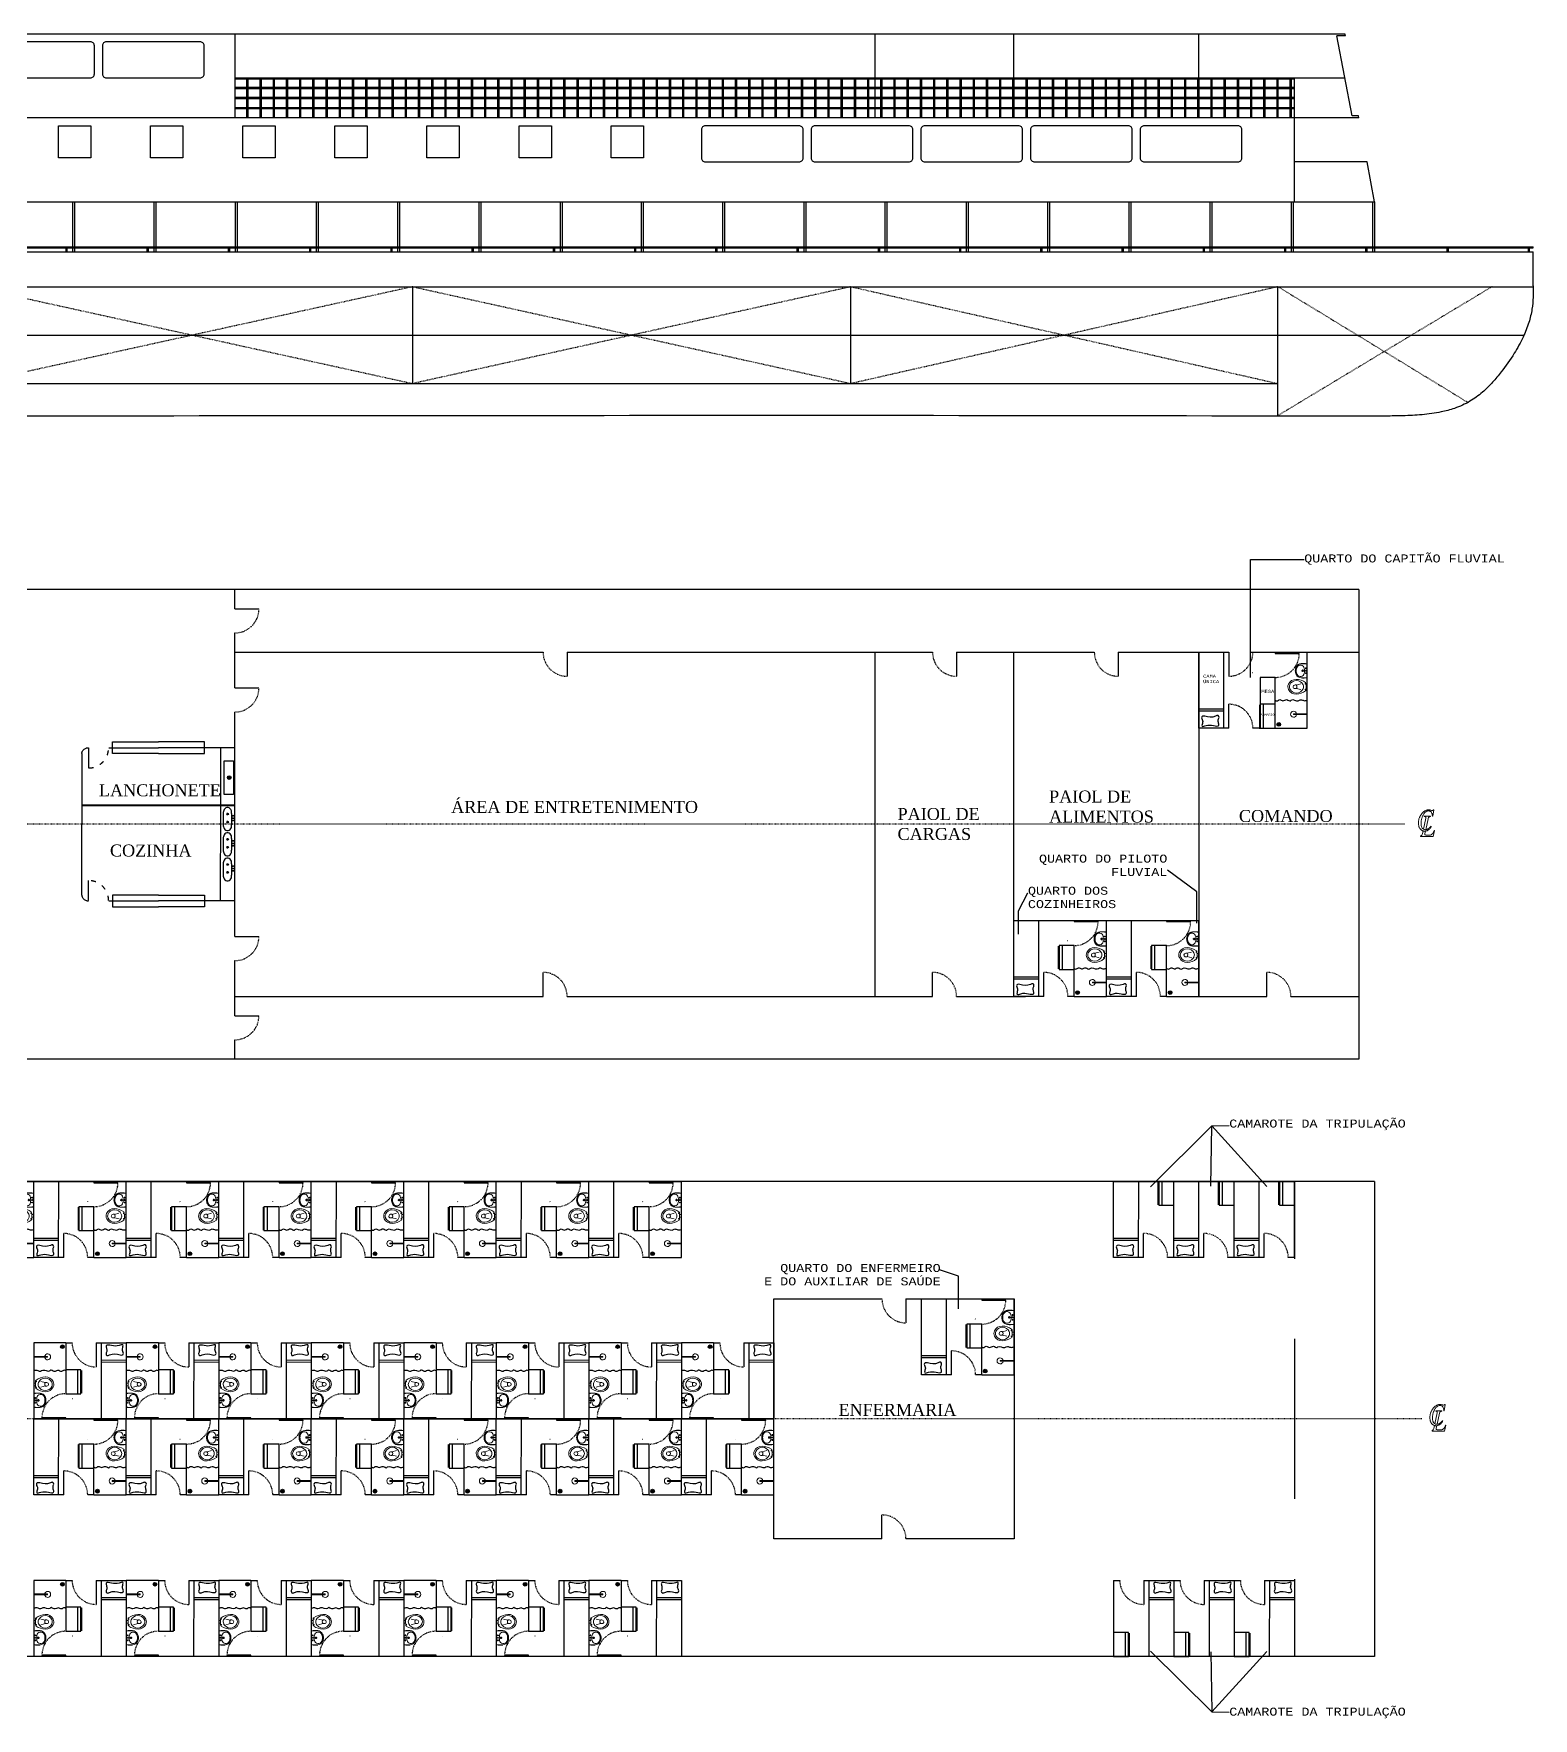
# Model space of a CAD drawing. Header units: millimetres. Extents: x 138823 to 235949, y -69097 to 9810.
# Drawn here: x 163433 to 200903, y -34399 to 7692 of the extents above; entities that cross this region are included whole.
import ezdxf

# ---------------------------------------------------------------- set-up
doc = ezdxf.new("R2010")
doc.units = ezdxf.units.MM
doc.linetypes.add('ACAD_ISO03W100', pattern=[30, 12, -18])
for name, color, linetype in [('0 CASCO', 7, 'Continuous'), ('1 PORAO', 6, 'ACAD_ISO03W100'), ('10 REFERENCIAS', 230, 'Continuous'), ('2 LINHA DE CENTRO', 1, 'ACAD_ISO03W100'), ('29 TEXTO', 52, 'Continuous'), ('4 BALAUSTRADA', 50, 'Continuous'), ('5 MICTORIO', 30, 'Continuous'), ('6 TANQUES', 241, 'ACAD_ISO03W100'), ('90 SUITE', 7, 'Continuous'), ('Casco', 7, 'Continuous'), ('Conves_superior', 4, 'Continuous'), ('Linha dagua', 151, 'Continuous')]:
    doc.layers.add(name, color=color, linetype=linetype)
doc.styles.add('BAL', font='arial.ttf')
doc.styles.add('LEAD', font='cour.ttf', dxfattribs={"height": 200})
doc.styles.get("Standard").update_dxf_attribs({"font": 'arial.ttf'})
doc.dimstyles.new('Cota', dxfattribs={"dimtxt": 300, "dimasz": 0.18, "dimexe": 0.18, "dimexo": 0.0625, "dimgap": 0.1, "dimtad": 0, "dimtih": 1, "dimtoh": 1, "dimdec": 1, "dimzin": 0, "dimdsep": 46, "dimtxsty": 'Standard', "dimcen": 0.09, "dimclrd": 256, "dimclre": 256, "dimclrt": 256, "dimadec": 0, "dimazin": 0, "dimtfac": 1, "dimtdec": 1, "dimtofl": 0, "dimtmove": 0, "dimatfit": 3, "dimfxl": 1, "dimtfillclr": 256, "dimtolj": 1, "dimtzin": 0, "dimlwd": -1, "dimlwe": -1, "dimarcsym": 0})

# ---------------------------------------------------------------- blocks, each defined once
blk = doc.blocks.new('CABHAND')
at = {"const_width": 0.125, "elevation": -0.2}
for points in [[(-1, -0.5), (-1, 0)], [(1, -0.5), (1, 0)], [(-1.5, -0.5), (1.5, -0.5)]]:
    blk.add_lwpolyline(points, dxfattribs=at)
blk = doc.blocks.new('CABDRAW')
at = {"extrusion": (-1.83772e-16, -1, 0)}
for p, q in [((1, 0), (0, 0)), ((0, 0, 1), (1, 0, 1)), ((0, 0), (0, 0, 1)), ((1, 0, 1), (1, 0))]:
    blk.add_line(p, q, dxfattribs=at)
for points in [[(0, 0, 1), (1, 0, 1), (1, 0), (0, 0)], [(0, -1, 1), (1, -1, 1), (1, -1), (0, -1)]]:
    blk.add_3dface(points)
blk = doc.blocks.new('Suite')
at = {"layer": '90 SUITE'}
for p, q in [((123521, -37589), (123521, -35689)), ((123521, -35689), (125833, -35689)), ((124140, -35689), (124137, -37589)), ((125027, -35689), (125027, -35719)), ((125027, -35719), (125627, -35719)), ((125833, -37589), (125833, -35689)), ((124727, -36319), (124651, -36319)), ((124651, -36319), (124651, -36916)), ((124727, -36319), (124727, -36916, 379)), ((125027, -36319), (124727, -36319)), ((125027, -37589), (125027, -36319)), ((124271, -37589), (124271, -36989)), ((124651, -36916), (125027, -36916)), ((124138, -37112), (123522, -37110)), ((124137, -37162), (123522, -37160)), ((124271, -37589), (123521, -37589)), ((124137, -37589), (123521, -37589)), ((125027, -37589), (124871, -37589)), ((125027, -37589), (125833, -37589))]:
    blk.add_line(p, q, dxfattribs=at)
at = {"layer": '90 SUITE', "color": 177, "true_color": 0x293189}
blk.add_line((124862, -36192), (124868, -36194), dxfattribs=at)
at = {"layer": '90 SUITE', "lineweight": 5}
for p, q in [((125686, -36153), (125743, -36153)), ((125714, -36125), (125714, -36182)), ((125813, -36093), (125774, -36093)), ((125813, -36093), (125774, -36093)), ((125774, -36153), (125813, -36153)), ((125794, -36074), (125794, -36113)), ((125794, -36113), (125794, -36074)), ((125794, -36134), (125794, -36173)), ((125794, -36194), (125794, -36233)), ((125537, -36508), (125504, -36508)), ((125538, -36599), (125505, -36599)), ((125541, -36512), (125652, -36482)), ((125542, -36595), (125653, -36623)), ((125784, -36479), (125754, -36479)), ((125769, -36463), (125769, -36494)), ((125771, -36639), (125770, -36609)), ((125813, -36213), (125774, -36213)), ((125786, -36477), (125787, -36551)), ((125815, -36518), (125787, -36518)), ((125788, -36625), (125787, -36551)), ((125816, -36584), (125787, -36585)), ((125786, -36624), (125755, -36624)), ((125484, -37230), (125827, -37230)), ((125484, -37230), (125484, -37250)), ((125484, -37250), (125827, -37250))]:
    blk.add_line(p, q, dxfattribs=at)
for centre, radius in [((125714, -36153), 19.5), ((125714, -36153), 13.5), ((125794, -36093), 10.5), ((125794, -36093), 10.5), ((125794, -36153), 10.5), ((125769, -36479), 5.12), ((125770, -36624), 5.12), ((125794, -36213), 10.5)]:
    blk.add_circle(centre, radius, dxfattribs=at)
at = {"layer": '90 SUITE'}
for radius in [45.9, 36, 26.5, 14.8]:
    blk.add_circle((125114, -37494), radius, dxfattribs=at)
at = {"layer": '90 SUITE', "linetype": 'ACAD_ISO03W100'}
for centre, start, end in [((125027, -35719), 269.9538, 0), ((124271, -37589), 360, 90)]:
    blk.add_arc(centre, 600, start, end, dxfattribs=at)
at = {"layer": '90 SUITE', "lineweight": 5}
for centre, radius, start, end in [((125746, -36153), 219, 154.6839, 180), ((125746, -36153), 219, 180, 205.3161), ((125746, -36153), 213, 154.6839, 180), ((125746, -36153), 213, 180, 205.3161), ((125684, -36124), 150, 94.3712, 154.6839), ((125757, -36153), 206, 153.1453, 180), ((125757, -36153), 206, 180, 206.8547), ((125684, -36124), 144, 94.3712, 154.6839), ((125658, -36103), 95.5, 9.1568, 153.1453), ((125731, -36743), 771, 83.2437, 94.3712), ((125731, -36743), 765, 82.7909, 94.3712), ((125348, -36153), 410, 360, 9.1568), ((125348, -36153), 410, 350.8432, 360), ((125487, -36554), 157, 155.979, 205.115), ((125531, -36574), 205, 88.1356, 155.979), ((125488, -36554), 120, 154.1859, 206.9081), ((125545, -36582), 184, 25.7236, 154.1859), ((125544, -36525), 184, 206.9081, 335.3704), ((125505, -36554), 45.6, 90.547, 180.547), ((125505, -36554), 45.6, 180.547, 270.547), ((125496, -36554), 61.8, 0.547, 48.1494), ((125524, -36789), 421, 54.0168, 88.1356), ((125496, -36554), 61.8, 312.9446, 0.547), ((125684, -36183), 150, 205.3161, 265.6288), ((125684, -36183), 144, 205.3161, 265.6288), ((125658, -36203), 95.5, 206.8547, 350.8432), ((125731, -35564), 771, 265.6288, 276.7563), ((125731, -35564), 765, 265.6288, 277.2091), ((125604, -36553), 117, 335.3704, 25.7236), ((125750, -36478), 35.8, 0.547, 54.0168), ((125531, -36534), 205, 205.115, 272.9583), ((125520, -36318), 421, 272.9583, 307.0771), ((125752, -36625), 35.8, 307.0771, 0.547), ((125484, -37240), 75.2, 7.6465, 352.3535)]:
    blk.add_arc(centre, radius, start, end, dxfattribs=at)
at = {"layer": '90 SUITE'}
for points in [[(125027, -36889), (125070, -36907), (125138, -36874), (125216, -36902), (125319, -36874), (125412, -36904), (125427, -36889), (125602, -36903), (125666, -36876), (125743, -36899), (125827, -36889)], [(124010, -37444), (124020, -37518), (123888, -37523), (123699, -37522), (123604, -37537), (123614, -37442), (123614, -37398), (123593, -37305), (123610, -37289), (123673, -37290), (123938, -37289), (124003, -37275), (124024, -37320), (124012, -37356), (124010, -37444)]]:
    blk.add_spline(points, degree=3, dxfattribs=at)
at = {"layer": '90 SUITE', "rotation": 270}
for name, p, xscale, yscale, zscale in [('CABHAND', (124639, -36617, 229), 25.4, 25.4, 25.4), ('CABDRAW', (124651, -36331), 571.5, 12.7, 139.7)]:
    blk.add_blockref(name, p, dxfattribs=dict(at, xscale=xscale, yscale=yscale, zscale=zscale))
blk = doc.blocks.new('LC')
at = {"lineweight": 13}
for points in [[(-96, 631), (-109, 622), (-122, 612), (-131, 605), (-143, 595), (-153, 584), (-164, 573), (-174, 562), (-183, 550), (-193, 537), (-201, 524), (-209, 510), (-217, 496), (-220, 491), (-227, 475), (-233, 460), (-239, 444), (-244, 428), (-249, 412), (-252, 396), (-255, 380), (-257, 363), (-258, 347), (-258, 330), (-258, 318), (-257, 300), (-255, 282), (-252, 265), (-248, 249), (-244, 234), (-238, 219), (-232, 206), (-224, 193), (-216, 181), (-207, 170), (-202, 166), (-192, 156)], [(-143, 177), (-153, 186), (-158, 191), (-166, 201), (-173, 213), (-179, 227), (-184, 241), (-188, 257), (-191, 275), (-193, 294), (-193, 314), (-193, 320), (-193, 337), (-191, 353), (-190, 370), (-187, 387), (-185, 403), (-181, 419), (-177, 435), (-172, 451), (-167, 467), (-161, 483), (-154, 498), (-147, 514), (-143, 523), (-134, 539), (-125, 553), (-116, 566), (-107, 578), (-96, 589), (-86, 598), (-75, 606), (-64, 613), (-53, 619), (-41, 623), (-29, 627), (-16, 629), (-4, 629)], [(44, 500), (-112, 500), (-112, 485), (-109, 485), (-93, 483), (-82, 478), (-75, 469), (-72, 456), (-73, 448), (-134, 172)], [(-82, 638), (-96, 631)], [(-14, 656), (-19, 656), (-32, 655), (-44, 652), (-57, 649), (-69, 644), (-82, 638)], [(-77, 159), (-17, 434), (-14, 444), (-8, 460), (-1, 471), (3, 474), (14, 480), (27, 484), (44, 485), (44, 500)], [(93, 638), (92, 638), (84, 640), (69, 643), (49, 648), (39, 650), (24, 652), (11, 654), (-2, 656), (-14, 656)], [(-4, 629), (4, 629), (17, 627), (29, 624), (39, 618), (49, 612), (58, 603), (65, 593), (72, 582), (78, 568), (83, 553), (86, 537), (89, 519), (91, 499), (102, 500), (123, 656)], [(123, 656), (112, 656), (112, 654), (105, 642), (93, 638)], [(-173, 23), (-182, 14), (-193, 9), (-205, 7), (-205, -8), (110, -8), (142, 136), (133, 140)], [(-192, 156), (-180, 147), (-168, 140), (-156, 134), (-143, 130), (-130, 126), (-116, 124), (-102, 123), (-95, 124), (-82, 125), (-69, 127), (-56, 130), (-44, 135), (-32, 140), (-20, 146), (-9, 154), (2, 163), (13, 172), (24, 183), (35, 195), (45, 208), (55, 222), (60, 232), (64, 245), (61, 249)], [(-143, 129), (-159, 57), (-160, 53), (-165, 36), (-173, 23)], [(-85, 159), (-91, 159), (-105, 161), (-119, 164), (-143, 177)], [(-74, 24), (-77, 24), (-89, 28), (-97, 37), (-99, 53), (-98, 64), (-85, 125)], [(61, 249), (56, 246), (48, 238), (38, 227), (27, 216), (16, 206), (5, 195), (5, 195), (-8, 185), (-20, 177), (-33, 171), (-46, 165), (-58, 162), (-72, 160), (-85, 159)], [(133, 140), (132, 136), (127, 120), (121, 104), (113, 90), (106, 76), (97, 63), (91, 56), (80, 45), (68, 36), (56, 29), (44, 25), (31, 24), (-74, 24)]]:
    blk.add_lwpolyline(points, dxfattribs=at)
blk = doc.blocks.new('LANCHONETE')
at = {"layer": '90 SUITE'}
for p, q in [((164779, -5807), (164807, -5807)), ((164807, -5819), (164805, -5819)), ((165307, -5807), (166550, -5807)), ((165401, -5948), (165401, -5657)), ((165401, -5657), (166550, -5657)), ((167698, -5657), (166550, -5657)), ((168462, -5807), (166550, -5807)), ((167698, -5948), (167698, -5657)), ((168105, -5807), (168105, -7234)), ((164635, -5951), (164635, -7719)), ((166550, -5948), (165401, -5948)), ((166550, -5948), (167698, -5948)), ((168318, -6552), (168273, -6557)), ((168318, -6552), (168313, -6507)), ((168318, -6552), (168363, -6547)), ((168318, -6552), (168318, -6552)), ((168318, -6552), (168323, -6597)), ((168318, -6552), (168318, -6552)), ((168318, -6552), (168318, -6552)), ((164635, -7234), (168462, -7234)), ((164635, -7248), (168462, -7248)), ((168105, -9631), (168111, -7248)), ((168170, -7447), (168170, -7732)), ((168249, -7465), (168306, -7465)), ((168278, -7494), (168278, -7437)), ((168377, -7447), (168377, -7732)), ((168433, -7506), (168394, -7506)), ((168394, -7566), (168433, -7566)), ((164635, -9487), (164635, -7719)), ((168249, -7663), (168306, -7663)), ((168278, -7691), (168278, -7634)), ((168433, -7626), (168394, -7626)), ((168433, -7626), (168394, -7626)), ((168170, -8077), (168170, -8362)), ((168249, -8095), (168306, -8095)), ((168249, -8292), (168306, -8292)), ((168278, -8124), (168278, -8067)), ((168278, -8321), (168278, -8264)), ((168377, -8077), (168377, -8362)), ((168433, -8136), (168394, -8136)), ((168394, -8196), (168433, -8196)), ((168433, -8256), (168394, -8256)), ((168433, -8256), (168394, -8256)), ((168170, -8707), (168170, -8991)), ((168249, -8725), (168306, -8725)), ((168278, -8753), (168278, -8696)), ((168377, -8707), (168377, -8991)), ((168433, -8766), (168394, -8766)), ((168394, -8826), (168433, -8826)), ((168249, -8922), (168306, -8922)), ((168278, -8951), (168278, -8894)), ((168433, -8886), (168394, -8886)), ((168433, -8886), (168394, -8886)), ((164779, -9631), (164807, -9631)), ((164807, -9620), (164805, -9619)), ((165307, -9631), (166550, -9631)), ((166550, -9490), (165401, -9490)), ((165401, -9490), (165401, -9781)), ((166550, -9490), (167698, -9490)), ((168462, -9631), (166550, -9631)), ((167698, -9490), (167698, -9781)), ((165401, -9781), (166550, -9781)), ((167698, -9781), (166550, -9781))]:
    blk.add_line(p, q, dxfattribs=at)
at = {"layer": '90 SUITE', "ltscale": 10}
for p, q in [((164805, -5813), (164805, -6313)), ((164805, -9626), (164805, -9126))]:
    blk.add_line(p, q, dxfattribs=at)
at = {"layer": '90 SUITE'}
blk.add_lwpolyline([(168425, -6136), (168425, -6976), (168193, -6976), (168193, -6136)], close=True, dxfattribs=at)
for centre, radius in [((168318, -6552), 45.5), ((168318, -6552), 26), ((168278, -7465), 19.5), ((168278, -7465), 13.5), ((168413, -7506), 10.5), ((168413, -7566), 10.5), ((168278, -7663), 19.5), ((168278, -7663), 13.5), ((168413, -7626), 10.5), ((168413, -7626), 10.5), ((168278, -8095), 19.5), ((168278, -8292), 19.5), ((168278, -8095), 13.5), ((168278, -8292), 13.5), ((168413, -8136), 10.5), ((168413, -8196), 10.5), ((168413, -8256), 10.5), ((168413, -8256), 10.5), ((168278, -8725), 19.5), ((168278, -8725), 13.5), ((168413, -8766), 10.5), ((168413, -8826), 10.5), ((168278, -8922), 19.5), ((168278, -8922), 13.5), ((168413, -8886), 10.5), ((168413, -8886), 10.5)]:
    blk.add_circle(centre, radius, dxfattribs=at)
at = {"layer": '90 SUITE', "linetype": 'ACAD_ISO03W100', "ltscale": 10}
for centre, start, end in [((164805, -5813), 270, 0), ((164805, -9626), 0, 90)]:
    blk.add_arc(centre, 500, start, end, dxfattribs=at)
at = {"layer": '90 SUITE'}
for centre, radius, start, end in [((168376, -7447), 206, 153.1453, 180), ((168278, -7397), 95.5, 9.1568, 153.1453), ((167968, -7447), 410, 0, 9.1568), ((168376, -7732), 206, 180, 206.8547), ((168376, -8077), 206, 153.1453, 180), ((168278, -7782), 95.5, 206.8547, 350.8432), ((168278, -8027), 95.5, 9.1568, 153.1453), ((167968, -7732), 410, 350.8432, 0), ((168376, -8362), 206, 180, 206.8547), ((167968, -8077), 410, 0, 9.1568), ((167968, -8362), 410, 350.8432, 0), ((168376, -8707), 206, 153.1453, 180), ((168278, -8412), 95.5, 206.8547, 350.8432), ((168278, -8657), 95.5, 9.1568, 153.1453), ((167968, -8707), 410, 0, 9.1568), ((168376, -8991), 206, 180, 206.8547), ((168278, -9041), 95.5, 206.8547, 350.8432), ((167968, -8991), 410, 350.8432, 0)]:
    blk.add_arc(centre, radius, start, end, dxfattribs=at)
for points in [[(164635, -5951), (164635, -5943), (164636, -5935), (164640, -5919), (164643, -5911), (164650, -5895), (164655, -5887), (164665, -5872), (164671, -5865), (164687, -5848), (164697, -5839), (164718, -5825), (164730, -5819), (164749, -5812), (164758, -5809), (164770, -5808), (164774, -5807), (164779, -5807)], [(164635, -9487), (164635, -9495), (164636, -9503), (164640, -9520), (164643, -9528), (164650, -9544), (164655, -9552), (164665, -9567), (164671, -9574), (164687, -9591), (164697, -9599), (164718, -9614), (164730, -9620), (164749, -9627), (164758, -9629), (164770, -9631), (164774, -9631), (164779, -9631)]]:
    blk.add_open_spline(points, degree=3, knots=[428.264069, 428.264069, 428.264069, 428.264069, 453.631824, 453.631824, 478.99958, 478.99958, 504.367336, 504.367336, 529.735091, 529.735091, 565.381812, 565.381812, 601.028533, 601.028533, 627.040332, 627.040332, 640.396103, 640.396103, 640.396103, 640.396103], dxfattribs=at)
blk = doc.blocks.new('QUARTO DO COMANDANTE')
at = {"layer": '90 SUITE'}
for p, q in [((192546, -5319), (192546, -3419)), ((192546, -3419), (193296, -3419)), ((193165, -3419), (193162, -5319)), ((193296, -3419), (193296, -4019)), ((193896, -3419), (195255, -3419)), ((194456, -3419), (194456, -3449)), ((194456, -3449), (195056, -3449)), ((195255, -5319), (195255, -3419)), ((194455, -4049), (194080, -4049)), ((194080, -4049), (194080, -4722)), ((194455, -5319), (194455, -4049)), ((193163, -4843), (192547, -4841)), ((193163, -4893), (192547, -4891)), ((193296, -5319), (193296, -4719)), ((194156, -4722), (194080, -4722)), ((194080, -4722), (194080, -5319)), ((194156, -4722), (194156, -5319, 379)), ((194456, -4722), (194156, -4722)), ((193162, -5319), (192546, -5319)), ((193296, -5319), (192546, -5319)), ((194052, -5319), (193896, -5319)), ((194052, -5319), (195255, -5319)), ((194080, -5319), (194455, -5319))]:
    blk.add_line(p, q, dxfattribs=at)
at = {"layer": '90 SUITE', "color": 177, "true_color": 0x293189}
blk.add_line((193888, -3923), (193894, -3925), dxfattribs=at)
at = {"layer": '90 SUITE', "lineweight": 5}
for p, q in [((195114, -3884), (195171, -3884)), ((195143, -3856), (195143, -3913)), ((195242, -3824), (195203, -3824)), ((195242, -3824), (195203, -3824)), ((195203, -3884), (195242, -3884)), ((195242, -3944), (195203, -3944)), ((195209, -4194), (195209, -4225)), ((195222, -3805), (195222, -3844)), ((195222, -3844), (195222, -3805)), ((195222, -3865), (195222, -3904)), ((195222, -3925), (195222, -3964)), ((195226, -4208), (195227, -4282)), ((194977, -4239), (194944, -4239)), ((194978, -4330), (194945, -4330)), ((194982, -4243), (195092, -4213)), ((194982, -4326), (195093, -4354)), ((195225, -4209), (195194, -4210)), ((195226, -4354), (195195, -4355)), ((195211, -4370), (195210, -4339)), ((195255, -4248), (195227, -4249)), ((195228, -4356), (195227, -4282)), ((195256, -4315), (195227, -4315)), ((194913, -4960), (195255, -4960)), ((194913, -4960), (194913, -4980)), ((194913, -4980), (195255, -4980))]:
    blk.add_line(p, q, dxfattribs=at)
for centre, radius in [((195143, -3884), 19.5), ((195143, -3884), 13.5), ((195209, -4210), 5.12), ((195222, -3824), 10.5), ((195222, -3824), 10.5), ((195222, -3884), 10.5), ((195222, -3944), 10.5), ((195211, -4355), 5.12)]:
    blk.add_circle(centre, radius, dxfattribs=at)
at = {"layer": '90 SUITE'}
for radius in [45.9, 36, 26.5, 14.8]:
    blk.add_circle((194543, -5225), radius, dxfattribs=at)
at = {"layer": '90 SUITE', "linetype": 'ACAD_ISO03W100'}
for centre, start, end in [((193296, -3419), 270, 0), ((194456, -3449), 269.9538, 0), ((193296, -5319), 360, 90)]:
    blk.add_arc(centre, 600, start, end, dxfattribs=at)
at = {"layer": '90 SUITE', "lineweight": 5}
for centre, radius, start, end in [((195112, -3854), 150, 94.3712, 154.6839), ((195112, -3854), 144, 94.3712, 154.6839), ((195087, -3834), 95.5, 9.1568, 153.1453), ((195159, -4474), 771, 83.2437, 94.3712), ((195159, -4474), 765, 82.7909, 94.3712), ((194971, -4304), 205, 88.1356, 155.979), ((194985, -4312), 184, 25.7236, 154.1859), ((195175, -3884), 219, 154.6839, 180), ((195175, -3884), 219, 180, 205.3161), ((195175, -3884), 213, 154.6839, 180), ((195175, -3884), 213, 180, 205.3161), ((195112, -3914), 150, 205.3161, 265.6288), ((194964, -4520), 421, 54.0168, 88.1356), ((195186, -3884), 206, 153.1453, 180), ((195186, -3884), 206, 180, 206.8547), ((195112, -3914), 144, 205.3161, 265.6288), ((195087, -3934), 95.5, 206.8547, 350.8432), ((195159, -3295), 765, 265.6288, 277.2091), ((195159, -3295), 771, 265.6288, 276.7563), ((194777, -3884), 410, 360, 9.1568), ((194777, -3884), 410, 350.8432, 360), ((195190, -4208), 35.8, 0.547, 54.0168), ((194927, -4285), 157, 155.979, 205.115), ((194971, -4264), 205, 205.115, 272.9583), ((194928, -4285), 120, 154.1859, 206.9081), ((194984, -4256), 184, 206.9081, 335.3704), ((194945, -4285), 45.6, 90.547, 180.547), ((194945, -4285), 45.6, 180.547, 270.547), ((194936, -4285), 61.8, 0.547, 48.1494), ((194936, -4285), 61.8, 312.9446, 0.547), ((194960, -4049), 421, 272.9583, 307.0771), ((195044, -4284), 117, 335.3704, 25.7236), ((195192, -4356), 35.8, 307.0771, 0.547), ((194913, -4970), 75.2, 7.6465, 352.3535)]:
    blk.add_arc(centre, radius, start, end, dxfattribs=at)
at = {"layer": '90 SUITE'}
for points in [[(194455, -4619), (194498, -4638), (194567, -4605), (194644, -4633), (194747, -4605), (194841, -4635), (194855, -4619), (195030, -4634), (195095, -4606), (195171, -4629), (195255, -4619)], [(193035, -5175), (193045, -5248), (192913, -5253), (192725, -5253), (192630, -5268), (192640, -5173), (192640, -5129), (192618, -5036), (192636, -5020), (192699, -5020), (192963, -5020), (193029, -5005), (193050, -5050), (193038, -5087), (193035, -5175)]]:
    blk.add_spline(points, degree=3, dxfattribs=at)
at = {"layer": '90 SUITE', "rotation": 270}
for name, p, xscale, yscale, zscale in [('CABHAND', (194067, -5021, 229), 25.4, 25.4, 25.4), ('CABDRAW', (194080, -4735), 571.5, 12.7, 139.7)]:
    blk.add_blockref(name, p, dxfattribs=dict(at, xscale=xscale, yscale=yscale, zscale=zscale))
at = {"layer": '90 SUITE', "attachment_point": 1, "style": 'LEAD'}
for s, width, insert, char_height in [('CAMA ÚNICA', 251.14, (192653, -3980), 80), ('MESA', 251.14, (194109, -4360), 80), ('ARMÁRIO', 285.9, (194084, -4956), 50)]:
    blk.add_mtext_dynamic_manual_height_columns(s, width=width, gutter_width=1000, heights=[0], dxfattribs=dict(at, insert=insert, char_height=char_height))
blk = doc.blocks.new('Camarote 2 pessoas')
at = {"layer": '90 SUITE'}
for p, q in [((190310, -18543), (190310, -16643)), ((190310, -16643), (191816, -16643)), ((190929, -16643), (190926, -18543)), ((191516, -16643), (191440, -16643)), ((191440, -16643), (191440, -17240)), ((191516, -16643), (191516, -17240, 379)), ((191816, -16643), (191516, -16643)), ((191816, -18543), (191816, -16643)), ((191440, -17240), (191815, -17240)), ((190926, -18066), (190311, -18065)), ((191060, -18543), (191060, -17943)), ((190926, -18116), (190311, -18115)), ((190926, -18543), (190310, -18543)), ((191060, -18543), (190310, -18543)), ((191816, -18543), (191660, -18543))]:
    blk.add_line(p, q, dxfattribs=at)
at = {"layer": '90 SUITE', "linetype": 'ACAD_ISO03W100'}
blk.add_arc((191060, -18543), 600, 360, 90, dxfattribs=at)
at = {"layer": '90 SUITE'}
blk.add_spline([(190799, -18399), (190808, -18472), (190677, -18477), (190488, -18476), (190393, -18491), (190403, -18397), (190403, -18352), (190381, -18260), (190399, -18244), (190462, -18244), (190727, -18244), (190792, -18229), (190813, -18274), (190801, -18310), (190799, -18399)], degree=3, dxfattribs=at)
at = {"layer": '90 SUITE', "rotation": 270}
for name, p, xscale, yscale, zscale in [('CABDRAW', (191440, -16656), 571.5, 12.7, 139.7), ('CABHAND', (191427, -16941, 229), 25.4, 25.4, 25.4)]:
    blk.add_blockref(name, p, dxfattribs=dict(at, xscale=xscale, yscale=yscale, zscale=zscale))

msp = doc.modelspace()

# ---------------------------------------------------------------- linework, layer by layer
for p, q in [((140713, 7692), (196198, 7692)), ((168462, 7692), (168462, 5592)), ((196207, 7642), (196198, 7692)), ((196546, 5592), (196538, 5637)), ((172903, -1049), (172903, 1371)), ((183854, -1049), (183854, 1371)), ((168462, -7762), (176162, -7762)), ((176762, -7762), (185892, -7762)), ((186492, -7762), (189934, -7762)), ((190534, -7762), (193296, -7762)), ((193840, -7762), (196546, -7762)), ((168462, -16362), (176162, -16362)), ((176762, -16362), (185892, -16362)), ((186492, -16362), (188212, -16362)), ((192546, -16362), (194246, -16362))]:
    msp.add_line(p, q)
for points in [[(184462, -16362), (184462, -12062), (184462, -7762)], [(187922, -16362), (187922, -12062), (187922, -7762)]]:
    msp.add_lwpolyline(points)
at = {"layer": '0 CASCO'}
for p, q in [((184462, 5592), (184462, 7692)), ((187922, 5592), (187922, 7692)), ((192546, 5592), (192546, 7692)), ((194934, 5592), (194934, 6592)), ((194934, 6592), (196196, 6592)), ((194934, 3487), (194934, 5592)), ((164404, 3487), (164404, 2240)), ((164454, 3487), (164454, 2240)), ((166434, 3487), (166434, 2240)), ((166484, 3487), (166484, 2240)), ((168464, 3487), (168464, 2240)), ((168514, 3487), (168514, 2240)), ((170494, 3487), (170494, 2240)), ((170544, 3487), (170544, 2240)), ((172524, 3487), (172524, 2240)), ((172574, 3487), (172574, 2240)), ((174554, 3487), (174554, 2240)), ((174604, 3487), (174604, 2240)), ((176584, 3487), (176584, 2240)), ((176634, 3487), (176634, 2240)), ((178614, 3487), (178614, 2240)), ((178664, 3487), (178664, 2240)), ((180644, 3487), (180644, 2240)), ((180694, 3487), (180694, 2240)), ((182674, 3487), (182674, 2240)), ((182724, 3487), (182724, 2240)), ((184704, 3487), (184704, 2240)), ((184754, 3487), (184754, 2240)), ((186734, 3487), (186734, 2240)), ((186784, 3487), (186784, 2240)), ((188764, 3487), (188764, 2240)), ((188814, 3487), (188814, 2240)), ((190794, 3487), (190794, 2240)), ((190844, 3487), (190844, 2240)), ((192824, 3487), (192824, 2240)), ((192874, 3487), (192874, 2240)), ((194854, 3487), (194854, 2240)), ((194904, 3487), (194904, 2240)), ((196884, 3487), (196884, 2240)), ((196934, 3487), (196934, 2240)), ((140903, 1371), (200903, 1370)), ((151903, -1049), (194523, -1049)), ((196546, -6195), (140903, -6195)), ((168462, -6679), (168462, -6195)), ((196546, -6195), (196546, -17928)), ((168462, -6679), (169062, -6679)), ((168462, -7762), (168462, -7279)), ((168462, -8656), (168462, -7762)), ((176762, -7762), (176762, -8362)), ((186492, -7762), (186492, -8362)), ((190534, -7762), (190534, -8362)), ((192546, -7762), (192546, -16362)), ((168462, -8656), (169062, -8656)), ((168462, -14868), (168462, -9256)), ((168462, -14868), (169062, -14868)), ((168462, -16845), (168462, -15468)), ((176162, -16362), (176162, -15762)), ((185892, -16362), (185892, -15762)), ((194246, -16362), (194246, -15762)), ((194846, -16362), (196546, -16362)), ((168462, -16845), (169062, -16845)), ((168462, -17928), (168462, -17445)), ((196546, -17928), (140903, -17928)), ((196934, -20985), (140903, -20985)), ((194934, -20985), (194934, -22919)), ((196934, -20985), (196934, -32853)), ((181929, -29919), (181929, -23919)), ((181929, -23919), (184629, -23919)), ((185229, -23919), (185229, -24519)), ((185229, -23919), (187929, -23919)), ((187929, -23919), (187929, -29919)), ((194934, -24919), (194934, -28919)), ((184629, -29919), (184629, -29319)), ((184629, -29919), (181929, -29919)), ((187929, -29919), (185229, -29919)), ((194934, -30919), (194934, -32853)), ((196934, -32853), (140903, -32853))]:
    msp.add_line(p, q, dxfattribs=at)
for points in [[(164950, 6687), (164950, 7392, 0.414214), (164850, 7492), (162509, 7492, 0.414214), (162409, 7392), (162409, 6687, 0.414214), (162509, 6587), (164850, 6587, 0.414214)], [(167691, 6687), (167691, 7392, 0.414214), (167591, 7492), (165250, 7492, 0.414214), (165150, 7392), (165150, 6687, 0.414214), (165250, 6587), (167591, 6587, 0.414214)], [(182658, 4587), (182658, 5292, 0.414214), (182558, 5392), (180217, 5392, 0.414214), (180117, 5292), (180117, 4587, 0.414214), (180217, 4487), (182558, 4487, 0.414214)], [(182958, 5392, 0.414214), (182858, 5292), (182858, 4587, 0.414214), (182958, 4487), (185300, 4487, 0.414214), (185400, 4587), (185400, 5292, 0.414214), (185300, 5392)], [(185700, 5392, 0.414214), (185600, 5292), (185600, 4587, 0.414214), (185700, 4487), (188041, 4487, 0.414214), (188141, 4587), (188141, 5292, 0.414214), (188041, 5392)], [(188441, 5392, 0.414214), (188341, 5292), (188341, 4587, 0.414214), (188441, 4487), (190782, 4487, 0.414214), (190882, 4587), (190882, 5292, 0.414214), (190782, 5392)], [(191182, 5392, 0.414214), (191082, 5292), (191082, 4587, 0.414214), (191182, 4487), (193523, 4487, 0.414214), (193623, 4587), (193623, 5292, 0.414214), (193523, 5392)]]:
    msp.add_lwpolyline(points, format="xyb", close=True, dxfattribs=at)
for points in [[(164860, 5392), (164860, 4592), (164052, 4592), (164052, 5392)], [(167162, 5392), (167162, 4592), (166354, 4592), (166354, 5392)], [(169464, 5392), (169464, 4592), (168656, 4592), (168656, 5392)], [(171766, 5392), (171766, 4592), (170958, 4592), (170958, 5392)], [(174068, 5392), (174068, 4592), (173260, 4592), (173260, 5392)], [(176370, 5392), (176370, 4592), (175562, 4592), (175562, 5392)], [(178672, 5392), (178672, 4592), (177864, 4592), (177864, 5392)]]:
    msp.add_lwpolyline(points, close=True, dxfattribs=at)
at = {"layer": '0 CASCO', "linetype": 'ACAD_ISO03W100'}
for centre, start, end in [((168462, -6679), 270, 0), ((176762, -7762), 180, 270), ((186492, -7762), 180, 270), ((190534, -7762), 180, 270), ((168462, -8656), 270, 0), ((168462, -14868), 270, 0), ((176162, -16362), 0, 90), ((185892, -16362), 360, 90), ((194246, -16362), 0, 90), ((168462, -16845), 270, 0), ((185229, -23919), 180, 270), ((184629, -29919), 0, 90)]:
    msp.add_arc(centre, 600, start, end, dxfattribs=at)
at = {"layer": '0 CASCO'}
msp.add_spline([(200903, 1388), (200899, 1108), (200870, 810), (200792, 480), (200650, 113), (200427, -294), (200099, -759), (199886, -1015), (199630, -1267), (199317, -1493), (198936, -1669), (198603, -1758), (198123, -1827), (197645, -1855), (197215, -1861), (193504, -1862), (153023, -1862), (151653, -1855), (150238, -1812), (149512, -1764), (148789, -1693), (148087, -1594), (147427, -1462), (146966, -1340), (146394, -1158), (145468, -836), (144958, -680), (144194, -504), (143677, -422), (143147, -362), (142043, -293), (140903, -262)], degree=3, dxfattribs=at)
at = {"layer": '1 PORAO'}
for p, q in [((161903, 1371), (172903, -1049)), ((172903, 1370), (161903, -1049)), ((183854, 1370), (172903, -1049)), ((172903, 1370), (183854, -1049)), ((194523, 1370), (183854, -1049)), ((183854, 1370), (194523, -1049))]:
    msp.add_line(p, q, dxfattribs=at)
at = {"layer": '10 REFERENCIAS'}
for p, q in [((192844, -21103), (192869, -19597)), ((194247, -21111), (192869, -19597)), ((192844, -32735), (192869, -34241)), ((194247, -32727), (192869, -34241))]:
    msp.add_line(p, q, dxfattribs=at)
at = {"layer": '2 LINHA DE CENTRO'}
for p, q in [((197693, -12062), (140018, -12062)), ((198114, -26919), (140883, -26919))]:
    msp.add_line(p, q, dxfattribs=at)
at = {"layer": '4 BALAUSTRADA'}
for p, q in [((168462, 6592), (194934, 6592)), ((168462, 6562), (194934, 6562)), ((168462, 6352), (194934, 6352)), ((168462, 6322), (194934, 6322)), ((168762, 5592), (168762, 6592)), ((168792, 5592), (168792, 6592)), ((169092, 5592), (169092, 6592)), ((169122, 5592), (169122, 6592)), ((169422, 5592), (169422, 6592)), ((169452, 5592), (169452, 6592)), ((169752, 5592), (169752, 6592)), ((169782, 5592), (169782, 6592)), ((170082, 5592), (170082, 6592)), ((170112, 5592), (170112, 6592)), ((170412, 5592), (170412, 6592)), ((170442, 5592), (170442, 6592)), ((170742, 5592), (170742, 6592)), ((170772, 5592), (170772, 6592)), ((171072, 5592), (171072, 6592)), ((171102, 5592), (171102, 6592)), ((171402, 5592), (171402, 6592)), ((171432, 5592), (171432, 6592)), ((171732, 5592), (171732, 6592)), ((171762, 5592), (171762, 6592)), ((172062, 5592), (172062, 6592)), ((172092, 5592), (172092, 6592)), ((172392, 5592), (172392, 6592)), ((172422, 5592), (172422, 6592)), ((172722, 5592), (172722, 6592)), ((172752, 5592), (172752, 6592)), ((173052, 5592), (173052, 6592)), ((173082, 5592), (173082, 6592)), ((173382, 5592), (173382, 6592)), ((173412, 5592), (173412, 6592)), ((173712, 5592), (173712, 6592)), ((173742, 5592), (173742, 6592)), ((174042, 5592), (174042, 6592)), ((174072, 5592), (174072, 6592)), ((174372, 5592), (174372, 6592)), ((174402, 5592), (174402, 6592)), ((174702, 5592), (174702, 6592)), ((174732, 5592), (174732, 6592)), ((175032, 5592), (175032, 6592)), ((175062, 5592), (175062, 6592)), ((175362, 5592), (175362, 6592)), ((175392, 5592), (175392, 6592)), ((175692, 5592), (175692, 6592)), ((175722, 5592), (175722, 6592)), ((176022, 5592), (176022, 6592)), ((176052, 5592), (176052, 6592)), ((176352, 5592), (176352, 6592)), ((176382, 5592), (176382, 6592)), ((176682, 5592), (176682, 6592)), ((176712, 5592), (176712, 6592)), ((177012, 5592), (177012, 6592)), ((177042, 5592), (177042, 6592)), ((177342, 5592), (177342, 6592)), ((177372, 5592), (177372, 6592)), ((177672, 5592), (177672, 6592)), ((177702, 5592), (177702, 6592)), ((178002, 5592), (178002, 6592)), ((178032, 5592), (178032, 6592)), ((178332, 5592), (178332, 6592)), ((178362, 5592), (178362, 6592)), ((178662, 5592), (178662, 6592)), ((178692, 5592), (178692, 6592)), ((178992, 5592), (178992, 6592)), ((179022, 5592), (179022, 6592)), ((179322, 5592), (179322, 6592)), ((179352, 5592), (179352, 6592)), ((179652, 5592), (179652, 6592)), ((179682, 5592), (179682, 6592)), ((179982, 5592), (179982, 6592)), ((180012, 5592), (180012, 6592)), ((180312, 5592), (180312, 6592)), ((180342, 5592), (180342, 6592)), ((180642, 5592), (180642, 6592)), ((180672, 5592), (180672, 6592)), ((180972, 5592), (180972, 6592)), ((181002, 5592), (181002, 6592)), ((181302, 5592), (181302, 6592)), ((181332, 5592), (181332, 6592)), ((181632, 5592), (181632, 6592)), ((181662, 5592), (181662, 6592)), ((181962, 5592), (181962, 6592)), ((181992, 5592), (181992, 6592)), ((182292, 5592), (182292, 6592)), ((182322, 5592), (182322, 6592)), ((182622, 5592), (182622, 6592)), ((182652, 5592), (182652, 6592)), ((182952, 5592), (182952, 6592)), ((182982, 5592), (182982, 6592)), ((183282, 5592), (183282, 6592)), ((183312, 5592), (183312, 6592)), ((183612, 5592), (183612, 6592)), ((183642, 5592), (183642, 6592)), ((183942, 5592), (183942, 6592)), ((183972, 5592), (183972, 6592)), ((184272, 5592), (184272, 6592)), ((184302, 5592), (184302, 6592)), ((184602, 5592), (184602, 6592)), ((184632, 5592), (184632, 6592)), ((184932, 5592), (184932, 6592)), ((184962, 5592), (184962, 6592)), ((185262, 5592), (185262, 6592)), ((185292, 5592), (185292, 6592)), ((185592, 5592), (185592, 6592)), ((185622, 5592), (185622, 6592)), ((185922, 5592), (185922, 6592)), ((185952, 5592), (185952, 6592)), ((186252, 5592), (186252, 6592)), ((186282, 5592), (186282, 6592)), ((186582, 5592), (186582, 6592)), ((186612, 5592), (186612, 6592)), ((186912, 5592), (186912, 6592)), ((186942, 5592), (186942, 6592)), ((187242, 5592), (187242, 6592)), ((187272, 5592), (187272, 6592)), ((187572, 5592), (187572, 6592)), ((187602, 5592), (187602, 6592)), ((187902, 5592), (187902, 6592)), ((187932, 5592), (187932, 6592)), ((188232, 5592), (188232, 6592)), ((188262, 5592), (188262, 6592)), ((188562, 5592), (188562, 6592)), ((188592, 5592), (188592, 6592)), ((188892, 5592), (188892, 6592)), ((188922, 5592), (188922, 6592)), ((189222, 5592), (189222, 6592)), ((189252, 5592), (189252, 6592)), ((189552, 5592), (189552, 6592)), ((189582, 5592), (189582, 6592)), ((189882, 5592), (189882, 6592)), ((189912, 5592), (189912, 6592)), ((190212, 5592), (190212, 6592)), ((190242, 5592), (190242, 6592)), ((190542, 5592), (190542, 6592)), ((190572, 5592), (190572, 6592)), ((190872, 5592), (190872, 6592)), ((190902, 5592), (190902, 6592)), ((191202, 5592), (191202, 6592)), ((191232, 5592), (191232, 6592)), ((191532, 5592), (191532, 6592)), ((191562, 5592), (191562, 6592)), ((191862, 5592), (191862, 6592)), ((191892, 5592), (191892, 6592)), ((192192, 5592), (192192, 6592)), ((192222, 5592), (192222, 6592)), ((192522, 5592), (192522, 6592)), ((192552, 5592), (192552, 6592)), ((192852, 5592), (192852, 6592)), ((192882, 5592), (192882, 6592)), ((193182, 5592), (193182, 6592)), ((193212, 5592), (193212, 6592)), ((193512, 5592), (193512, 6592)), ((193542, 5592), (193542, 6592)), ((193842, 5592), (193842, 6592)), ((193872, 5592), (193872, 6592)), ((194172, 5592), (194172, 6592)), ((194202, 5592), (194202, 6592)), ((194502, 5592), (194502, 6592)), ((194532, 5592), (194532, 6592)), ((194832, 5592), (194832, 6592)), ((194862, 5592), (194862, 6592)), ((168462, 6102), (194934, 6102)), ((168462, 6072), (194934, 6072)), ((168462, 5852), (194934, 5852)), ((168462, 5822), (194934, 5822)), ((196750, 4487), (194934, 4487)), ((196934, 3487), (196750, 4487)), ((140903, 2370), (200903, 2370)), ((140903, 2340), (200903, 2340)), ((140903, 2240), (200903, 2240)), ((164233, 2340), (164233, 2240)), ((164263, 2340), (164263, 2240)), ((166263, 2340), (166263, 2240)), ((166293, 2340), (166293, 2240)), ((168293, 2340), (168293, 2240)), ((168323, 2340), (168323, 2240)), ((170323, 2340), (170323, 2240)), ((170353, 2340), (170353, 2240)), ((172353, 2340), (172353, 2240)), ((172383, 2340), (172383, 2240)), ((174383, 2340), (174383, 2240)), ((174413, 2340), (174413, 2240)), ((176413, 2340), (176413, 2240)), ((176443, 2340), (176443, 2240)), ((178443, 2340), (178443, 2240)), ((178473, 2340), (178473, 2240)), ((180473, 2340), (180473, 2240)), ((180503, 2340), (180503, 2240)), ((182503, 2340), (182503, 2240)), ((182533, 2340), (182533, 2240)), ((184533, 2340), (184533, 2240)), ((184563, 2340), (184563, 2240)), ((186563, 2340), (186563, 2240)), ((186593, 2340), (186593, 2240)), ((188593, 2340), (188593, 2240)), ((188623, 2340), (188623, 2240)), ((190623, 2340), (190623, 2240)), ((190653, 2340), (190653, 2240)), ((192653, 2340), (192653, 2240)), ((192683, 2340), (192683, 2240)), ((194683, 2340), (194683, 2240)), ((194713, 2340), (194713, 2240)), ((196713, 2340), (196713, 2240)), ((196743, 2340), (196743, 2240)), ((198743, 2340), (198743, 2240)), ((198773, 2340), (198773, 2240)), ((200773, 2340), (200773, 2240)), ((200803, 2340), (200803, 2240)), ((200903, 2340), (200903, 2370)), ((200903, 1388), (200903, 2240))]:
    msp.add_line(p, q, dxfattribs=at)
at = {"layer": '6 TANQUES'}
for p, q in [((199873, 1371), (194523, -1849)), ((194523, 1371), (199269, -1520))]:
    msp.add_line(p, q, dxfattribs=at)
at = {"layer": 'Casco'}
for p, q in [((196207, 7642), (195998, 7642)), ((196377, 5637), (195998, 7642)), ((196546, 5592), (140903, 5592)), ((196538, 5637), (196377, 5637)), ((194523, -1849), (194523, 1371))]:
    msp.add_line(p, q, dxfattribs=at)
at = {"layer": 'Conves_superior'}
msp.add_line((140903, 3487), (196934, 3487), dxfattribs=at)
at = {"layer": 'Linha dagua'}
msp.add_line((200667, 151), (140903, 151), dxfattribs=at)

# ---------------------------------------------------------------- block references
at = {"layer": '1 PORAO'}
for name, p in [('Suite', (64402, 21227)), ('Suite', (66714, 21227)), ('Suite', (37600, 14703)), ('Suite', (39912, 14703)), ('Suite', (42224, 14703)), ('Suite', (44536, 14703)), ('Suite', (46848, 14703)), ('Suite', (49160, 14703)), ('Suite', (51472, 14703)), ('Suite', (53784, 14703)), ('Camarote 2 pessoas', (106, -4342)), ('Camarote 2 pessoas', (1612, -4342)), ('Camarote 2 pessoas', (3118, -4342)), ('Suite', (62096, 11770)), ('Suite', (39912, 8770)), ('Suite', (42224, 8770)), ('Suite', (44536, 8770)), ('Suite', (46848, 8770)), ('Suite', (49160, 8770)), ('Suite', (51472, 8770)), ('Suite', (53784, 8770)), ('Suite', (56096, 8770))]:
    msp.add_blockref(name, p, dxfattribs=at)
at = {"layer": '1 PORAO', "rotation": 180}
for name, p in [('Suite', (289266, -62608)), ('Suite', (291578, -62608)), ('Suite', (293890, -62608)), ('Suite', (296202, -62608)), ('Suite', (298514, -62608)), ('Suite', (300826, -62608)), ('Suite', (303138, -62608)), ('Suite', (305450, -62608)), ('Suite', (289266, -68542)), ('Suite', (291578, -68542)), ('Suite', (293890, -68542)), ('Suite', (296202, -68542)), ('Suite', (298514, -68542)), ('Suite', (300826, -68542)), ('Suite', (303138, -68542)), ('Camarote 2 pessoas', (382232, -49496)), ('Camarote 2 pessoas', (383738, -49496)), ('Camarote 2 pessoas', (385244, -49496))]:
    msp.add_blockref(name, p, dxfattribs=at)
at = {"layer": '10 REFERENCIAS'}
for p in [(198291, -12356), (198577, -27213)]:
    msp.add_blockref('LC', p, dxfattribs=at)
at = {"layer": '5 MICTORIO'}
for name in ['QUARTO DO COMANDANTE', 'LANCHONETE']:
    msp.add_blockref(name, (0, -4342), dxfattribs=at)

# ---------------------------------------------------------------- texts
at = {"layer": '1 PORAO', "insert": (192253, -21055), "char_height": 300, "width": 1472.66, "attachment_point": 1}
msp.add_mtext('\\A1;', dxfattribs=at)
at = {"layer": '10 REFERENCIAS', "char_height": 200, "style": 'LEAD'}
for s, insert, attachment_point in [('QUARTO DO CAPITÃO FLUVIAL', (195179, -5448), 4), ('QUARTO DO PILOTO\\PFLUVIAL ', (191759, -13356), 9), ('QUARTO DOS \\PCOZINHEIROS', (188276, -13622), 1), ('CAMAROTE DA TRIPULAÇÃO', (193306, -19439), 1), ('QUARTO DO ENFERMEIRO\\PE DO AUXILIAR DE SAÚDE', (186094, -23048), 3), ('CAMAROTE DA TRIPULAÇÃO', (193306, -34399), 7)]:
    msp.add_mtext(s, dxfattribs=dict(at, insert=insert, attachment_point=attachment_point))
at = {"layer": '29 TEXTO', "color": 5, "char_height": 300, "attachment_point": 1, "style": 'BAL'}
for s, width, insert in [('{\\fTimes New Roman|b0|i0|c0|p18;\\C256;LANCHONETE}', 4612.5, (165064, -11062)), ('{\\fTimes New Roman|b0|i0|c0|p18;\\C256;PAIOL DE ALIMENTOS}', 3216.28, (188804, -11218)), ('{\\fTimes New Roman|b0|i0|c0|p18;\\C256;ÁREA DE ENTRETENIMENTO}', 6883.45, (173865, -11478)), ('{\\fTimes New Roman|b0|i0|c0|p18;\\C256;PAIOL DE CARGAS }', 3216.28, (185018, -11654)), ('{\\fTimes New Roman|b0|i0|c0|p18;\\C256;COMANDO}', 4612.5, (193548, -11704)), ('{\\fTimes New Roman|b0|i0|c0|p18;\\C256;COZINHA}', 4612.5, (165339, -12567)), ('{\\fTimes New Roman|b0|i0|c0|p18;\\C256;ENFERMARIA}', 4612.5, (183542, -26542))]:
    msp.add_mtext_dynamic_manual_height_columns(s, width=width, gutter_width=125, heights=[0], dxfattribs=dict(at, insert=insert))

# ---------------------------------------------------------------- leaders
at = {"layer": '10 REFERENCIAS', "annotation_type": 0, "has_hookline": 1, "hookline_direction": 0, "text_width": 5214}
msp.add_leader([(193840, -8392), (193840, -5448), (195179, -5448)], dimstyle='Cota', dxfattribs=at)
at = {"layer": '10 REFERENCIAS', "annotation_type": 0, "has_hookline": 1}
for points, hookline_direction, text_width in [([(192500, -14535), (192500, -13749), (191760, -13206), (191759, -13206)], 1, 3326), ([(188037, -14808), (188037, -14228), (188276, -13772), (188276, -13772)], 0, 2258), ([(191337, -21120), (192869, -19597), (193306, -19589)], 0, 4583), ([(186545, -24170), (186545, -23353), (186066, -23198), (186066, -23198)], 1, 4580), ([(191337, -32718), (192869, -34241), (193306, -34249)], 0, 4583)]:
    msp.add_leader(points, dimstyle='Cota', override={"dimgap": 0.1, "dimtad": 0}, dxfattribs=dict(at, hookline_direction=hookline_direction, text_width=text_width))

doc.saveas('drawing.dxf')
